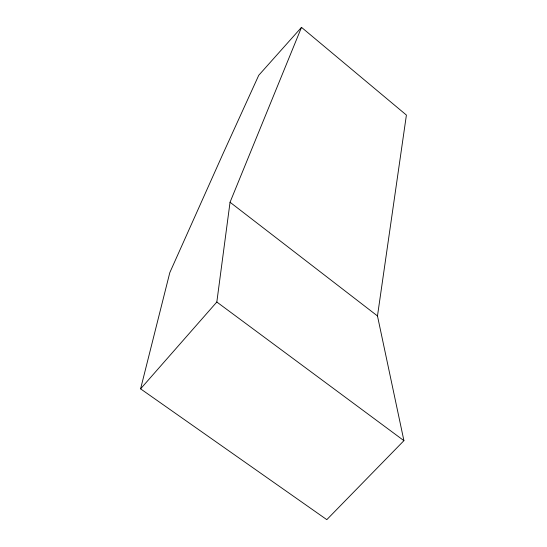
<?xml version="1.0" encoding="UTF-8"?>
<svg xmlns="http://www.w3.org/2000/svg" width="547" height="547" viewBox="0 0 547 547"><rect width="100%" height="100%" fill="white"/><g stroke="black" fill="none" stroke-linecap="round" stroke-linejoin="round"><path stroke-width="0.82" d="M140.593 388.849L216.824 302.019L230.048 202.24L301.5 27.35L406.407 115.068L377.478 315.954L403.918 440.663L326.812 519.65L140.593 388.849L169.809 272.611L223.142 153.42L258.745 75.288L301.5 27.35M216.824 302.019L403.918 440.663M230.048 202.24L377.478 315.954"/></g></svg>
